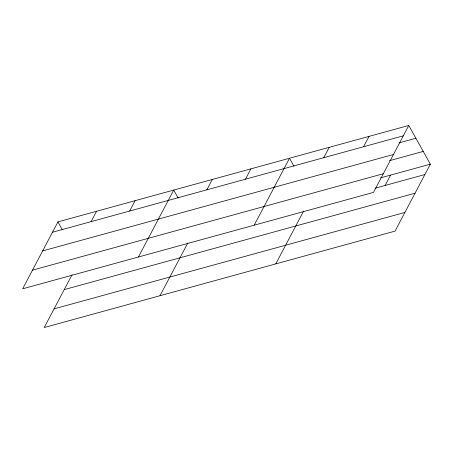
<?xml version="1.0" encoding="UTF-8"?>
<svg xmlns="http://www.w3.org/2000/svg" width="453" height="453" viewBox="0 0 453 453"><rect width="100%" height="100%" fill="white"/><g stroke="black" fill="none" stroke-linecap="round" stroke-linejoin="round"><path stroke-width="0.68" d="M408.776 125.464L57.939 221.891L22.65 288.821L373.487 192.395L408.776 125.464L430.35 164.179L395.061 231.109L44.224 327.536L72.084 274.694M91.07 221.636L96.529 211.285M129.666 211.03L135.124 200.679M138.425 256.998L173.714 190.073L178.12 197.978M206.845 189.818L212.304 179.467M160 295.713L187.859 242.87M245.441 179.212L250.9 168.856M254.201 225.181L289.49 158.25L293.901 166.16M323.793 157.678L329.252 147.321M275.775 263.895L303.64 211.053M363.555 146.749L369.014 136.393M385.129 185.458L390.588 175.107M52.48 232.247L403.317 135.821M399.048 142.871L415.894 138.244M42.633 250.917L393.476 154.49M389.535 160.668L423.232 151.404M32.491 270.152L383.334 173.726M380.48 177.887L430.35 164.179M375.022 188.238L424.891 174.535M64.207 289.626L415.05 193.204M54.066 308.867L404.908 212.44M57.939 221.891L62.344 229.801"/></g></svg>
